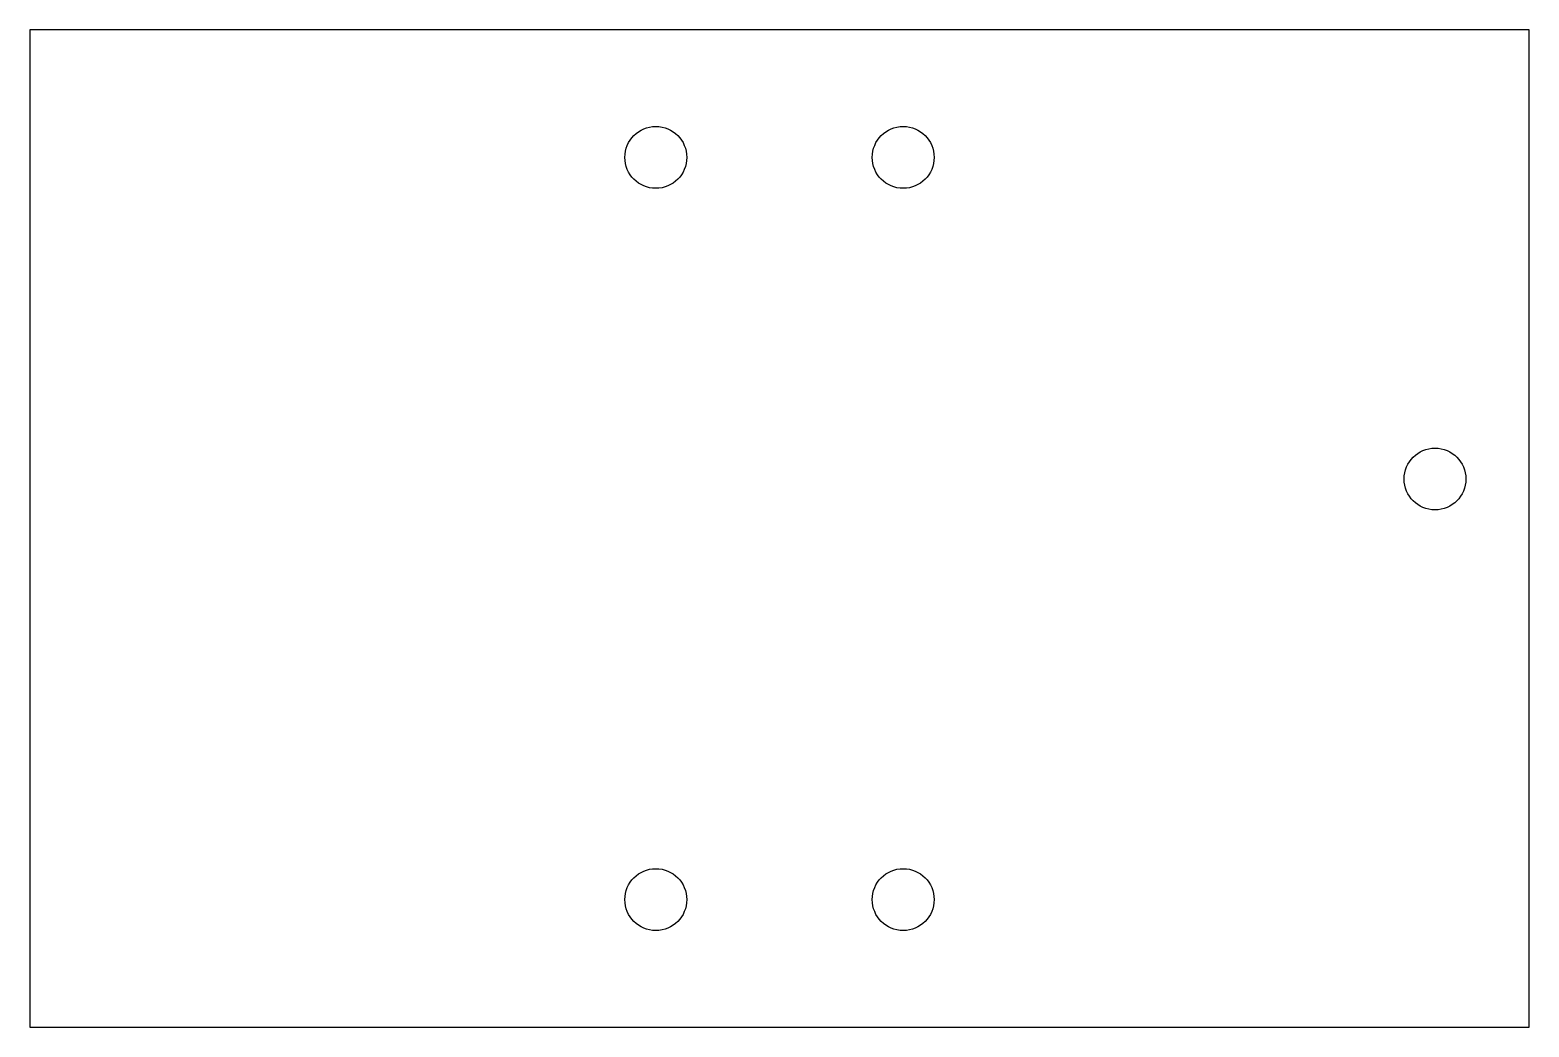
# Model space of a CAD drawing. Header units: millimetres. Extents: x -126 to -4, y -57 to 23.
import ezdxf

# ---------------------------------------------------------------- set-up
doc = ezdxf.new("R2010")
doc.units = ezdxf.units.MM
doc.layers.get('0').update_dxf_attribs({"linetype": 'CONTINUOUS'})

msp = doc.modelspace()

# ---------------------------------------------------------------- linework, layer by layer
for points in [[(-4.4, -57.3), (-4.4, 23.3), (-125.6, 23.3), (-125.6, -57.3)], [(-125.6, -57.3), (-4.4, -57.3), (-4.4, 23.3), (-125.6, 23.3)]]:
    msp.add_lwpolyline(points, close=True)
for centre in [(-75, 13), (-55, 13), (-12, -13), (-75, -47), (-55, -47)]:
    msp.add_circle(centre, 2.5)

doc.saveas('drawing.dxf')
